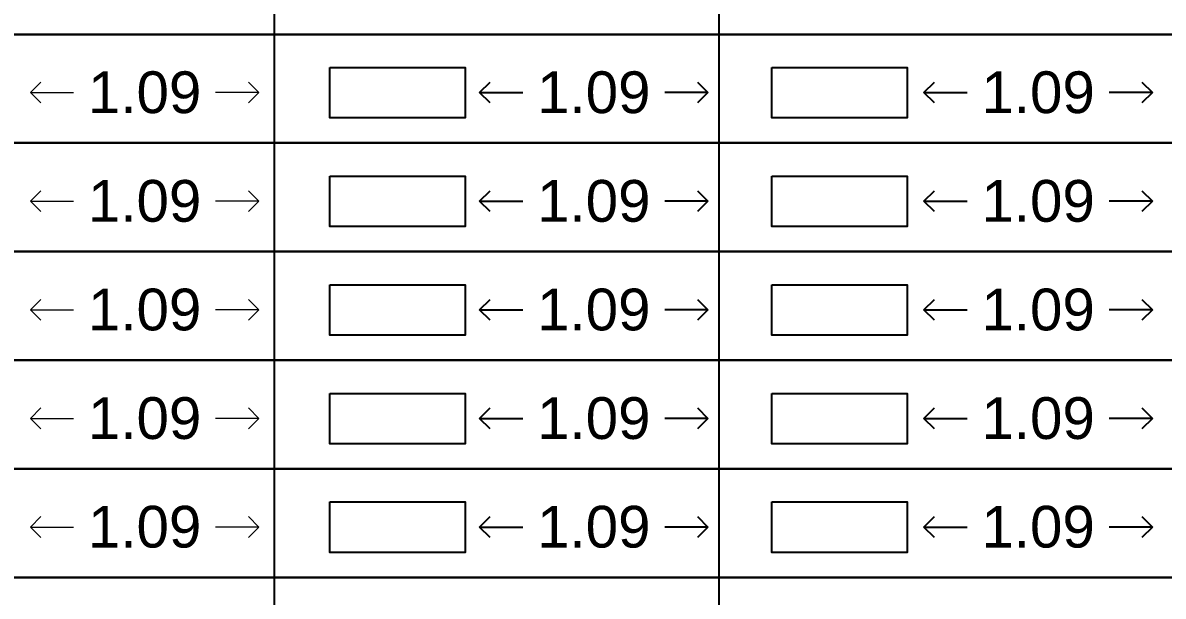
# Model space of a CAD drawing. Header units: millimetres. Extents: x -9481 to -9286, y 28723 to 28853.
# Drawn here: x -9452.65 to -9447.18, y 28745.13 to 28747.88 of the extents above; entities that cross this region are included whole.
import ezdxf

# ---------------------------------------------------------------- set-up
doc = ezdxf.new("R2010")
doc.units = ezdxf.units.MM
doc.header["$PDMODE"] = 34
doc.header["$PDSIZE"] = -15
doc.layers.add('BLK_1_FLR_2_REGULAR_ROOM_1', color=7, linetype='Continuous', lineweight=0)
doc.layers.add('PLAN', color=7, linetype='Continuous', lineweight=40)
doc.layers.add('BLK_1_FLR_3_REGULAR_ROOM_1', color=7, linetype='Continuous')
doc.layers.add('BLK_1_FLR_4_REGULAR_ROOM_1', color=7, linetype='Continuous', plot=False)
doc.styles.add('Arial', font='arial.ttf', dxfattribs={"height": 0.2})
doc.styles.add('style2', font='arial.ttf', dxfattribs={"height": 0.3})
doc.dimstyles.new('INT DIM', dxfattribs={"dimtxt": 0.3, "dimasz": 0.1, "dimexe": 0.18, "dimexo": 0.0625, "dimgap": 0.09, "dimtad": 0, "dimzin": 0, "dimdsep": 46, "dimtxsty": 'style2', "dimblk": 'OPEN90', "dimcen": 0.09, "dimse1": 1, "dimse2": 1, "dimclrd": 250, "dimclrt": 256, "dimadec": 0, "dimazin": 0, "dimtfac": 1, "dimtofl": 0, "dimtmove": 0, "dimatfit": 3, "dimfxl": 0.18, "dimtolj": 1, "dimtzin": 0, "dimlwd": -1, "dimarcsym": 0})

# ---------------------------------------------------------------- blocks, each defined once
blk = doc.blocks.new('_Open90')
at = {"layer": 'PLAN', "color": 0, "lineweight": -2}
for p, q in [((0, 0), (-1, 0)), ((-0.5, 0.5), (0, 0)), ((0, 0), (-0.5, -0.5))]:
    blk.add_line(p, q, dxfattribs=at)
blk = doc.blocks.new('*D186')
at = {"layer": 'BLK_1_FLR_2_REGULAR_ROOM_1', "color": 250, "transparency": 16777216}
for p, q in [((-9452.5093, 28747.5426), (-9452.4024, 28747.5426)), ((-9451.6143, 28747.5426), (-9451.7213, 28747.5426))]:
    blk.add_line(p, q, dxfattribs=at)
at = {"layer": 'Defpoints', "color": 0, "transparency": 16777216}
for p in [(-9452.6093, 28747.6627), (-9451.5143, 28747.6627), (-9451.5143, 28747.5426)]:
    blk.add_point(p, dxfattribs=at)
at = {"layer": 'BLK_1_FLR_2_REGULAR_ROOM_1', "color": 250, "transparency": 16777216, "xscale": 0.1, "yscale": 0.1, "zscale": 0.1, "rotation": 180}
blk.add_blockref('_Open90', (-9452.6093, 28747.5426), dxfattribs=at)
at = {"layer": 'BLK_1_FLR_2_REGULAR_ROOM_1', "color": 250, "transparency": 16777216, "xscale": 0.1, "yscale": 0.1, "zscale": 0.1}
blk.add_blockref('_Open90', (-9451.5143, 28747.5426), dxfattribs=at)
at = {"layer": 'BLK_1_FLR_2_REGULAR_ROOM_1', "transparency": 16777216, "insert": (-9452.0618, 28747.5426), "char_height": 0.2, "attachment_point": 5, "style": 'Arial', "bg_fill": 3, "box_fill_scale": 1.1, "bg_fill_color": 256, "bg_fill_true_color": 13158600, "bg_fill_transparency": 0}
blk.add_mtext('\\A1;1.09', dxfattribs=at)
blk = doc.blocks.new('*D187')
at = {"layer": 'BLK_1_FLR_3_REGULAR_ROOM_1', "color": 250, "transparency": 16777216}
for p, q in [((-9450.3558, 28747.5426), (-9450.2489, 28747.5426)), ((-9449.4608, 28747.5426), (-9449.5678, 28747.5426))]:
    blk.add_line(p, q, dxfattribs=at)
at = {"layer": 'Defpoints', "color": 0, "transparency": 16777216}
for p in [(-9450.4558, 28747.6627), (-9449.3608, 28747.6627), (-9449.3608, 28747.5426)]:
    blk.add_point(p, dxfattribs=at)
at = {"layer": 'BLK_1_FLR_3_REGULAR_ROOM_1', "color": 250, "transparency": 16777216, "xscale": 0.1, "yscale": 0.1, "zscale": 0.1, "rotation": 180}
blk.add_blockref('_Open90', (-9450.4558, 28747.5426), dxfattribs=at)
at = {"layer": 'BLK_1_FLR_3_REGULAR_ROOM_1', "color": 250, "transparency": 16777216, "xscale": 0.1, "yscale": 0.1, "zscale": 0.1}
blk.add_blockref('_Open90', (-9449.3608, 28747.5426), dxfattribs=at)
at = {"layer": 'BLK_1_FLR_3_REGULAR_ROOM_1', "transparency": 16777216, "insert": (-9449.9083, 28747.5426), "char_height": 0.2, "attachment_point": 5, "style": 'Arial', "bg_fill": 3, "box_fill_scale": 1.1, "bg_fill_color": 256, "bg_fill_true_color": 13158600, "bg_fill_transparency": 0}
blk.add_mtext('\\A1;1.09', dxfattribs=at)
blk = doc.blocks.new('*D188')
at = {"layer": 'BLK_1_FLR_4_REGULAR_ROOM_1', "color": 250, "transparency": 16777216}
for p, q in [((-9448.2254, 28747.5426), (-9448.1184, 28747.5426)), ((-9447.3304, 28747.5426), (-9447.4373, 28747.5426))]:
    blk.add_line(p, q, dxfattribs=at)
at = {"layer": 'Defpoints', "color": 0, "transparency": 16777216}
for p in [(-9448.3254, 28747.6627), (-9447.2304, 28747.6627), (-9447.2304, 28747.5426)]:
    blk.add_point(p, dxfattribs=at)
at = {"layer": 'BLK_1_FLR_4_REGULAR_ROOM_1', "color": 250, "transparency": 16777216, "xscale": 0.1, "yscale": 0.1, "zscale": 0.1, "rotation": 180}
blk.add_blockref('_Open90', (-9448.3254, 28747.5426), dxfattribs=at)
at = {"layer": 'BLK_1_FLR_4_REGULAR_ROOM_1', "color": 250, "transparency": 16777216, "xscale": 0.1, "yscale": 0.1, "zscale": 0.1}
blk.add_blockref('_Open90', (-9447.2304, 28747.5426), dxfattribs=at)
at = {"layer": 'BLK_1_FLR_4_REGULAR_ROOM_1', "transparency": 16777216, "insert": (-9447.7779, 28747.5426), "char_height": 0.2, "attachment_point": 5, "style": 'Arial', "bg_fill": 3, "box_fill_scale": 1.1, "bg_fill_color": 256, "bg_fill_true_color": 13158600, "bg_fill_transparency": 0}
blk.add_mtext('\\A1;1.09', dxfattribs=at)
blk = doc.blocks.new('*D193')
at = {"layer": 'BLK_1_FLR_2_REGULAR_ROOM_1', "color": 250, "transparency": 16777216}
for p, q in [((-9452.5093, 28747.022), (-9452.4024, 28747.022)), ((-9451.6143, 28747.022), (-9451.7213, 28747.022))]:
    blk.add_line(p, q, dxfattribs=at)
at = {"layer": 'Defpoints', "color": 0, "transparency": 16777216}
for p in [(-9452.6093, 28747.1421), (-9451.5143, 28747.1421), (-9451.5143, 28747.022)]:
    blk.add_point(p, dxfattribs=at)
at = {"layer": 'BLK_1_FLR_2_REGULAR_ROOM_1', "color": 250, "transparency": 16777216, "xscale": 0.1, "yscale": 0.1, "zscale": 0.1, "rotation": 180}
blk.add_blockref('_Open90', (-9452.6093, 28747.022), dxfattribs=at)
at = {"layer": 'BLK_1_FLR_2_REGULAR_ROOM_1', "color": 250, "transparency": 16777216, "xscale": 0.1, "yscale": 0.1, "zscale": 0.1}
blk.add_blockref('_Open90', (-9451.5143, 28747.022), dxfattribs=at)
at = {"layer": 'BLK_1_FLR_2_REGULAR_ROOM_1', "transparency": 16777216, "insert": (-9452.0618, 28747.022), "char_height": 0.2, "attachment_point": 5, "style": 'Arial', "bg_fill": 3, "box_fill_scale": 1.1, "bg_fill_color": 256, "bg_fill_true_color": 13158600, "bg_fill_transparency": 0}
blk.add_mtext('\\A1;1.09', dxfattribs=at)
blk = doc.blocks.new('*D194')
at = {"layer": 'BLK_1_FLR_3_REGULAR_ROOM_1', "color": 250, "transparency": 16777216}
for p, q in [((-9450.3558, 28747.022), (-9450.2489, 28747.022)), ((-9449.4608, 28747.022), (-9449.5678, 28747.022))]:
    blk.add_line(p, q, dxfattribs=at)
at = {"layer": 'Defpoints', "color": 0, "transparency": 16777216}
for p in [(-9450.4558, 28747.1421), (-9449.3608, 28747.1421), (-9449.3608, 28747.022)]:
    blk.add_point(p, dxfattribs=at)
at = {"layer": 'BLK_1_FLR_3_REGULAR_ROOM_1', "color": 250, "transparency": 16777216, "xscale": 0.1, "yscale": 0.1, "zscale": 0.1, "rotation": 180}
blk.add_blockref('_Open90', (-9450.4558, 28747.022), dxfattribs=at)
at = {"layer": 'BLK_1_FLR_3_REGULAR_ROOM_1', "color": 250, "transparency": 16777216, "xscale": 0.1, "yscale": 0.1, "zscale": 0.1}
blk.add_blockref('_Open90', (-9449.3608, 28747.022), dxfattribs=at)
at = {"layer": 'BLK_1_FLR_3_REGULAR_ROOM_1', "transparency": 16777216, "insert": (-9449.9083, 28747.022), "char_height": 0.2, "attachment_point": 5, "style": 'Arial', "bg_fill": 3, "box_fill_scale": 1.1, "bg_fill_color": 256, "bg_fill_true_color": 13158600, "bg_fill_transparency": 0}
blk.add_mtext('\\A1;1.09', dxfattribs=at)
blk = doc.blocks.new('*D195')
at = {"layer": 'BLK_1_FLR_4_REGULAR_ROOM_1', "color": 250, "transparency": 16777216}
for p, q in [((-9448.2254, 28747.022), (-9448.1184, 28747.022)), ((-9447.3304, 28747.022), (-9447.4373, 28747.022))]:
    blk.add_line(p, q, dxfattribs=at)
at = {"layer": 'Defpoints', "color": 0, "transparency": 16777216}
for p in [(-9448.3254, 28747.1421), (-9447.2304, 28747.1421), (-9447.2304, 28747.022)]:
    blk.add_point(p, dxfattribs=at)
at = {"layer": 'BLK_1_FLR_4_REGULAR_ROOM_1', "color": 250, "transparency": 16777216, "xscale": 0.1, "yscale": 0.1, "zscale": 0.1, "rotation": 180}
blk.add_blockref('_Open90', (-9448.3254, 28747.022), dxfattribs=at)
at = {"layer": 'BLK_1_FLR_4_REGULAR_ROOM_1', "color": 250, "transparency": 16777216, "xscale": 0.1, "yscale": 0.1, "zscale": 0.1}
blk.add_blockref('_Open90', (-9447.2304, 28747.022), dxfattribs=at)
at = {"layer": 'BLK_1_FLR_4_REGULAR_ROOM_1', "transparency": 16777216, "insert": (-9447.7779, 28747.022), "char_height": 0.2, "attachment_point": 5, "style": 'Arial', "bg_fill": 3, "box_fill_scale": 1.1, "bg_fill_color": 256, "bg_fill_true_color": 13158600, "bg_fill_transparency": 0}
blk.add_mtext('\\A1;1.09', dxfattribs=at)
blk = doc.blocks.new('*D200')
at = {"layer": 'BLK_1_FLR_2_REGULAR_ROOM_1', "color": 250, "transparency": 16777216}
for p, q in [((-9452.5093, 28746.5013), (-9452.4024, 28746.5013)), ((-9451.6143, 28746.5013), (-9451.7213, 28746.5013))]:
    blk.add_line(p, q, dxfattribs=at)
at = {"layer": 'Defpoints', "color": 0, "transparency": 16777216}
for p in [(-9452.6093, 28746.6214), (-9451.5143, 28746.6214), (-9451.5143, 28746.5013)]:
    blk.add_point(p, dxfattribs=at)
at = {"layer": 'BLK_1_FLR_2_REGULAR_ROOM_1', "color": 250, "transparency": 16777216, "xscale": 0.1, "yscale": 0.1, "zscale": 0.1, "rotation": 180}
blk.add_blockref('_Open90', (-9452.6093, 28746.5013), dxfattribs=at)
at = {"layer": 'BLK_1_FLR_2_REGULAR_ROOM_1', "color": 250, "transparency": 16777216, "xscale": 0.1, "yscale": 0.1, "zscale": 0.1}
blk.add_blockref('_Open90', (-9451.5143, 28746.5013), dxfattribs=at)
at = {"layer": 'BLK_1_FLR_2_REGULAR_ROOM_1', "transparency": 16777216, "insert": (-9452.0618, 28746.5013), "char_height": 0.2, "attachment_point": 5, "style": 'Arial', "bg_fill": 3, "box_fill_scale": 1.1, "bg_fill_color": 256, "bg_fill_true_color": 13158600, "bg_fill_transparency": 0}
blk.add_mtext('\\A1;1.09', dxfattribs=at)
blk = doc.blocks.new('*D201')
at = {"layer": 'BLK_1_FLR_3_REGULAR_ROOM_1', "color": 250, "transparency": 16777216}
for p, q in [((-9450.3558, 28746.5013), (-9450.2489, 28746.5013)), ((-9449.4608, 28746.5013), (-9449.5678, 28746.5013))]:
    blk.add_line(p, q, dxfattribs=at)
at = {"layer": 'Defpoints', "color": 0, "transparency": 16777216}
for p in [(-9450.4558, 28746.6214), (-9449.3608, 28746.6214), (-9449.3608, 28746.5013)]:
    blk.add_point(p, dxfattribs=at)
at = {"layer": 'BLK_1_FLR_3_REGULAR_ROOM_1', "color": 250, "transparency": 16777216, "xscale": 0.1, "yscale": 0.1, "zscale": 0.1, "rotation": 180}
blk.add_blockref('_Open90', (-9450.4558, 28746.5013), dxfattribs=at)
at = {"layer": 'BLK_1_FLR_3_REGULAR_ROOM_1', "color": 250, "transparency": 16777216, "xscale": 0.1, "yscale": 0.1, "zscale": 0.1}
blk.add_blockref('_Open90', (-9449.3608, 28746.5013), dxfattribs=at)
at = {"layer": 'BLK_1_FLR_3_REGULAR_ROOM_1', "transparency": 16777216, "insert": (-9449.9083, 28746.5013), "char_height": 0.2, "attachment_point": 5, "style": 'Arial', "bg_fill": 3, "box_fill_scale": 1.1, "bg_fill_color": 256, "bg_fill_true_color": 13158600, "bg_fill_transparency": 0}
blk.add_mtext('\\A1;1.09', dxfattribs=at)
blk = doc.blocks.new('*D202')
at = {"layer": 'BLK_1_FLR_4_REGULAR_ROOM_1', "color": 250, "transparency": 16777216}
for p, q in [((-9448.2254, 28746.5013), (-9448.1184, 28746.5013)), ((-9447.3304, 28746.5013), (-9447.4373, 28746.5013))]:
    blk.add_line(p, q, dxfattribs=at)
at = {"layer": 'Defpoints', "color": 0, "transparency": 16777216}
for p in [(-9448.3254, 28746.6214), (-9447.2304, 28746.6214), (-9447.2304, 28746.5013)]:
    blk.add_point(p, dxfattribs=at)
at = {"layer": 'BLK_1_FLR_4_REGULAR_ROOM_1', "color": 250, "transparency": 16777216, "xscale": 0.1, "yscale": 0.1, "zscale": 0.1, "rotation": 180}
blk.add_blockref('_Open90', (-9448.3254, 28746.5013), dxfattribs=at)
at = {"layer": 'BLK_1_FLR_4_REGULAR_ROOM_1', "color": 250, "transparency": 16777216, "xscale": 0.1, "yscale": 0.1, "zscale": 0.1}
blk.add_blockref('_Open90', (-9447.2304, 28746.5013), dxfattribs=at)
at = {"layer": 'BLK_1_FLR_4_REGULAR_ROOM_1', "transparency": 16777216, "insert": (-9447.7779, 28746.5013), "char_height": 0.2, "attachment_point": 5, "style": 'Arial', "bg_fill": 3, "box_fill_scale": 1.1, "bg_fill_color": 256, "bg_fill_true_color": 13158600, "bg_fill_transparency": 0}
blk.add_mtext('\\A1;1.09', dxfattribs=at)
blk = doc.blocks.new('*D207')
at = {"layer": 'BLK_1_FLR_2_REGULAR_ROOM_1', "color": 250, "transparency": 16777216}
for p, q in [((-9452.5093, 28745.9807), (-9452.4024, 28745.9807)), ((-9451.6143, 28745.9807), (-9451.7213, 28745.9807))]:
    blk.add_line(p, q, dxfattribs=at)
at = {"layer": 'Defpoints', "color": 0, "transparency": 16777216}
for p in [(-9452.6093, 28746.1008), (-9451.5143, 28746.1008), (-9451.5143, 28745.9807)]:
    blk.add_point(p, dxfattribs=at)
at = {"layer": 'BLK_1_FLR_2_REGULAR_ROOM_1', "color": 250, "transparency": 16777216, "xscale": 0.1, "yscale": 0.1, "zscale": 0.1, "rotation": 180}
blk.add_blockref('_Open90', (-9452.6093, 28745.9807), dxfattribs=at)
at = {"layer": 'BLK_1_FLR_2_REGULAR_ROOM_1', "color": 250, "transparency": 16777216, "xscale": 0.1, "yscale": 0.1, "zscale": 0.1}
blk.add_blockref('_Open90', (-9451.5143, 28745.9807), dxfattribs=at)
at = {"layer": 'BLK_1_FLR_2_REGULAR_ROOM_1', "transparency": 16777216, "insert": (-9452.0618, 28745.9807), "char_height": 0.2, "attachment_point": 5, "style": 'Arial', "bg_fill": 3, "box_fill_scale": 1.1, "bg_fill_color": 256, "bg_fill_true_color": 13158600, "bg_fill_transparency": 0}
blk.add_mtext('\\A1;1.09', dxfattribs=at)
blk = doc.blocks.new('*D208')
at = {"layer": 'BLK_1_FLR_3_REGULAR_ROOM_1', "color": 250, "transparency": 16777216}
for p, q in [((-9450.3558, 28745.9807), (-9450.2489, 28745.9807)), ((-9449.4608, 28745.9807), (-9449.5678, 28745.9807))]:
    blk.add_line(p, q, dxfattribs=at)
at = {"layer": 'Defpoints', "color": 0, "transparency": 16777216}
for p in [(-9450.4558, 28746.1008), (-9449.3608, 28746.1008), (-9449.3608, 28745.9807)]:
    blk.add_point(p, dxfattribs=at)
at = {"layer": 'BLK_1_FLR_3_REGULAR_ROOM_1', "color": 250, "transparency": 16777216, "xscale": 0.1, "yscale": 0.1, "zscale": 0.1, "rotation": 180}
blk.add_blockref('_Open90', (-9450.4558, 28745.9807), dxfattribs=at)
at = {"layer": 'BLK_1_FLR_3_REGULAR_ROOM_1', "color": 250, "transparency": 16777216, "xscale": 0.1, "yscale": 0.1, "zscale": 0.1}
blk.add_blockref('_Open90', (-9449.3608, 28745.9807), dxfattribs=at)
at = {"layer": 'BLK_1_FLR_3_REGULAR_ROOM_1', "transparency": 16777216, "insert": (-9449.9083, 28745.9807), "char_height": 0.2, "attachment_point": 5, "style": 'Arial', "bg_fill": 3, "box_fill_scale": 1.1, "bg_fill_color": 256, "bg_fill_true_color": 13158600, "bg_fill_transparency": 0}
blk.add_mtext('\\A1;1.09', dxfattribs=at)
blk = doc.blocks.new('*D209')
at = {"layer": 'BLK_1_FLR_4_REGULAR_ROOM_1', "color": 250, "transparency": 16777216}
for p, q in [((-9448.2254, 28745.9807), (-9448.1184, 28745.9807)), ((-9447.3304, 28745.9807), (-9447.4373, 28745.9807))]:
    blk.add_line(p, q, dxfattribs=at)
at = {"layer": 'Defpoints', "color": 0, "transparency": 16777216}
for p in [(-9448.3254, 28746.1008), (-9447.2304, 28746.1008), (-9447.2304, 28745.9807)]:
    blk.add_point(p, dxfattribs=at)
at = {"layer": 'BLK_1_FLR_4_REGULAR_ROOM_1', "color": 250, "transparency": 16777216, "xscale": 0.1, "yscale": 0.1, "zscale": 0.1, "rotation": 180}
blk.add_blockref('_Open90', (-9448.3254, 28745.9807), dxfattribs=at)
at = {"layer": 'BLK_1_FLR_4_REGULAR_ROOM_1', "color": 250, "transparency": 16777216, "xscale": 0.1, "yscale": 0.1, "zscale": 0.1}
blk.add_blockref('_Open90', (-9447.2304, 28745.9807), dxfattribs=at)
at = {"layer": 'BLK_1_FLR_4_REGULAR_ROOM_1', "transparency": 16777216, "insert": (-9447.7779, 28745.9807), "char_height": 0.2, "attachment_point": 5, "style": 'Arial', "bg_fill": 3, "box_fill_scale": 1.1, "bg_fill_color": 256, "bg_fill_true_color": 13158600, "bg_fill_transparency": 0}
blk.add_mtext('\\A1;1.09', dxfattribs=at)
blk = doc.blocks.new('*D221')
at = {"layer": 'BLK_1_FLR_2_REGULAR_ROOM_1', "color": 250, "transparency": 16777216}
for p, q in [((-9452.5093, 28745.4601), (-9452.4024, 28745.4601)), ((-9451.6143, 28745.4601), (-9451.7213, 28745.4601))]:
    blk.add_line(p, q, dxfattribs=at)
at = {"layer": 'Defpoints', "color": 0, "transparency": 16777216}
for p in [(-9452.6093, 28745.5801), (-9451.5143, 28745.5801), (-9451.5143, 28745.4601)]:
    blk.add_point(p, dxfattribs=at)
at = {"layer": 'BLK_1_FLR_2_REGULAR_ROOM_1', "color": 250, "transparency": 16777216, "xscale": 0.1, "yscale": 0.1, "zscale": 0.1, "rotation": 180}
blk.add_blockref('_Open90', (-9452.6093, 28745.4601), dxfattribs=at)
at = {"layer": 'BLK_1_FLR_2_REGULAR_ROOM_1', "color": 250, "transparency": 16777216, "xscale": 0.1, "yscale": 0.1, "zscale": 0.1}
blk.add_blockref('_Open90', (-9451.5143, 28745.4601), dxfattribs=at)
at = {"layer": 'BLK_1_FLR_2_REGULAR_ROOM_1', "transparency": 16777216, "insert": (-9452.0618, 28745.4601), "char_height": 0.2, "attachment_point": 5, "style": 'Arial', "bg_fill": 3, "box_fill_scale": 1.1, "bg_fill_color": 256, "bg_fill_true_color": 13158600, "bg_fill_transparency": 0}
blk.add_mtext('\\A1;1.09', dxfattribs=at)
blk = doc.blocks.new('*D222')
at = {"layer": 'BLK_1_FLR_3_REGULAR_ROOM_1', "color": 250, "transparency": 16777216}
for p, q in [((-9450.3558, 28745.4601), (-9450.2489, 28745.4601)), ((-9449.4608, 28745.4601), (-9449.5678, 28745.4601))]:
    blk.add_line(p, q, dxfattribs=at)
at = {"layer": 'Defpoints', "color": 0, "transparency": 16777216}
for p in [(-9450.4558, 28745.5801), (-9449.3608, 28745.5801), (-9449.3608, 28745.4601)]:
    blk.add_point(p, dxfattribs=at)
at = {"layer": 'BLK_1_FLR_3_REGULAR_ROOM_1', "color": 250, "transparency": 16777216, "xscale": 0.1, "yscale": 0.1, "zscale": 0.1, "rotation": 180}
blk.add_blockref('_Open90', (-9450.4558, 28745.4601), dxfattribs=at)
at = {"layer": 'BLK_1_FLR_3_REGULAR_ROOM_1', "color": 250, "transparency": 16777216, "xscale": 0.1, "yscale": 0.1, "zscale": 0.1}
blk.add_blockref('_Open90', (-9449.3608, 28745.4601), dxfattribs=at)
at = {"layer": 'BLK_1_FLR_3_REGULAR_ROOM_1', "transparency": 16777216, "insert": (-9449.9083, 28745.4601), "char_height": 0.2, "attachment_point": 5, "style": 'Arial', "bg_fill": 3, "box_fill_scale": 1.1, "bg_fill_color": 256, "bg_fill_true_color": 13158600, "bg_fill_transparency": 0}
blk.add_mtext('\\A1;1.09', dxfattribs=at)
blk = doc.blocks.new('*D223')
at = {"layer": 'BLK_1_FLR_4_REGULAR_ROOM_1', "color": 250, "transparency": 16777216}
for p, q in [((-9448.2254, 28745.4601), (-9448.1184, 28745.4601)), ((-9447.3304, 28745.4601), (-9447.4373, 28745.4601))]:
    blk.add_line(p, q, dxfattribs=at)
at = {"layer": 'Defpoints', "color": 0, "transparency": 16777216}
for p in [(-9448.3254, 28745.5801), (-9447.2304, 28745.5801), (-9447.2304, 28745.4601)]:
    blk.add_point(p, dxfattribs=at)
at = {"layer": 'BLK_1_FLR_4_REGULAR_ROOM_1', "color": 250, "transparency": 16777216, "xscale": 0.1, "yscale": 0.1, "zscale": 0.1, "rotation": 180}
blk.add_blockref('_Open90', (-9448.3254, 28745.4601), dxfattribs=at)
at = {"layer": 'BLK_1_FLR_4_REGULAR_ROOM_1', "color": 250, "transparency": 16777216, "xscale": 0.1, "yscale": 0.1, "zscale": 0.1}
blk.add_blockref('_Open90', (-9447.2304, 28745.4601), dxfattribs=at)
at = {"layer": 'BLK_1_FLR_4_REGULAR_ROOM_1', "transparency": 16777216, "insert": (-9447.7779, 28745.4601), "char_height": 0.2, "attachment_point": 5, "style": 'Arial', "bg_fill": 3, "box_fill_scale": 1.1, "bg_fill_color": 256, "bg_fill_true_color": 13158600, "bg_fill_transparency": 0}
blk.add_mtext('\\A1;1.09', dxfattribs=at)

msp = doc.modelspace()

# ---------------------------------------------------------------- linework, layer by layer
for p, q in [((-9451.4401, 28748.3423), (-9451.4401, 28747.8216)), ((-9449.3086, 28748.3423), (-9449.3086, 28747.8216)), ((-9451.4401, 28747.8216), (-9451.4401, 28747.301)), ((-9449.3086, 28747.8216), (-9449.3086, 28747.301)), ((-9451.4401, 28747.301), (-9451.4401, 28746.7803)), ((-9449.3086, 28747.301), (-9449.3086, 28746.7803)), ((-9451.4401, 28746.7803), (-9451.4401, 28746.2597)), ((-9449.3086, 28746.7803), (-9449.3086, 28746.2597)), ((-9451.4401, 28746.2597), (-9451.4401, 28745.739)), ((-9449.3086, 28746.2597), (-9449.3086, 28745.739)), ((-9451.4401, 28745.739), (-9451.4401, 28745.2184)), ((-9449.3086, 28745.739), (-9449.3086, 28745.2184)), ((-9451.4401, 28745.2184), (-9451.4401, 28744.6977)), ((-9449.3086, 28745.2184), (-9449.3086, 28744.6977))]:
    msp.add_line(p, q)
for points in [[(-9461.7318, 28748.3423), (-9442.23, 28748.3423), (-9442.23, 28747.8216), (-9461.7318, 28747.8216)], [(-9461.7318, 28747.8216), (-9442.23, 28747.8216), (-9442.23, 28747.301), (-9461.7318, 28747.301)], [(-9461.7318, 28747.301), (-9442.23, 28747.301), (-9442.23, 28746.7803), (-9461.7318, 28746.7803)], [(-9461.7318, 28746.7803), (-9442.23, 28746.7803), (-9442.23, 28746.2597), (-9461.7318, 28746.2597)], [(-9461.7318, 28746.2597), (-9442.23, 28746.2597), (-9442.23, 28745.739), (-9481.2579, 28745.739), (-9481.2579, 28746.2597), (-9481.2579, 28746.2597)]]:
    msp.add_lwpolyline(points)
msp.add_lwpolyline([(-9481.2579, 28745.2184), (-9442.23, 28745.2184), (-9442.23, 28744.6977), (-9481.2579, 28744.6977), (-9481.2579, 28745.2184)], close=True)
at = {"layer": 'BLK_1_FLR_3_REGULAR_ROOM_1', "color": 36}
msp.add_lwpolyline([(-9451.1743, 28747.6627), (-9450.5251, 28747.6627), (-9450.5251, 28747.4206), (-9451.1743, 28747.4206)], close=True, dxfattribs=at)
at = {"layer": 'BLK_1_FLR_3_REGULAR_ROOM_1', "color": 37}
msp.add_lwpolyline([(-9451.1743, 28747.1421), (-9450.5251, 28747.1421), (-9450.5251, 28746.8999), (-9451.1743, 28746.8999)], close=True, dxfattribs=at)
at = {"layer": 'BLK_1_FLR_3_REGULAR_ROOM_1', "color": 38}
for points in [[(-9451.1743, 28746.6214), (-9450.5251, 28746.6214), (-9450.5251, 28746.3793), (-9451.1743, 28746.3793)], [(-9451.1743, 28745.5801), (-9450.5251, 28745.5801), (-9450.5251, 28745.338), (-9451.1743, 28745.338)]]:
    msp.add_lwpolyline(points, close=True, dxfattribs=at)
at = {"layer": 'BLK_1_FLR_3_REGULAR_ROOM_1', "color": 39}
msp.add_lwpolyline([(-9451.1743, 28746.1008), (-9450.5251, 28746.1008), (-9450.5251, 28745.8586), (-9451.1743, 28745.8586)], close=True, dxfattribs=at)
at = {"layer": 'BLK_1_FLR_4_REGULAR_ROOM_1', "color": 36}
msp.add_lwpolyline([(-9449.0552, 28747.6627), (-9448.406, 28747.6627), (-9448.406, 28747.4206), (-9449.0552, 28747.4206)], close=True, dxfattribs=at)
at = {"layer": 'BLK_1_FLR_4_REGULAR_ROOM_1', "color": 37}
msp.add_lwpolyline([(-9449.0552, 28747.1421), (-9448.406, 28747.1421), (-9448.406, 28746.8999), (-9449.0552, 28746.8999)], close=True, dxfattribs=at)
at = {"layer": 'BLK_1_FLR_4_REGULAR_ROOM_1', "color": 38}
for points in [[(-9449.0552, 28746.6214), (-9448.406, 28746.6214), (-9448.406, 28746.3793), (-9449.0552, 28746.3793)], [(-9449.0552, 28745.5801), (-9448.406, 28745.5801), (-9448.406, 28745.338), (-9449.0552, 28745.338)]]:
    msp.add_lwpolyline(points, close=True, dxfattribs=at)
at = {"layer": 'BLK_1_FLR_4_REGULAR_ROOM_1', "color": 39}
msp.add_lwpolyline([(-9449.0552, 28746.1008), (-9448.406, 28746.1008), (-9448.406, 28745.8586), (-9449.0552, 28745.8586)], close=True, dxfattribs=at)

# ---------------------------------------------------------------- dimensions: what is measured, and where the dimension line sits
at = {"layer": 'BLK_1_FLR_2_REGULAR_ROOM_1', "color": 38}
dim = msp.add_linear_dim(base=(-9451.51435, 28745.46005), p1=(-9452.60932, 28745.58013), p2=(-9451.51435, 28745.58013), dimstyle='INT DIM', override={"dimtxt": 0.2, "dimtxsty": 'Arial', "dimfxl": 0.125, "dimtfill": 1, "dimtfillclr": 7, "dimarcsym": 1}, dxfattribs=at)
dim.commit()
dim.dimension.update_dxf_attribs({"geometry": '*D221', "text_midpoint": (-9452.06184, 28745.46005)})
at = {"layer": 'BLK_1_FLR_3_REGULAR_ROOM_1', "color": 38}
dim = msp.add_linear_dim(base=(-9449.36082, 28745.46005), p1=(-9450.4558, 28745.58013), p2=(-9449.36082, 28745.58013), dimstyle='INT DIM', override={"dimtxt": 0.2, "dimtxsty": 'Arial', "dimfxl": 0.125, "dimtfill": 1, "dimtfillclr": 7, "dimarcsym": 1}, dxfattribs=at)
dim.commit()
dim.dimension.update_dxf_attribs({"geometry": '*D222', "text_midpoint": (-9449.90831, 28745.46005)})
at = {"layer": 'BLK_1_FLR_4_REGULAR_ROOM_1', "color": 38}
dim = msp.add_linear_dim(base=(-9447.23039, 28745.46005), p1=(-9448.32537, 28745.58013), p2=(-9447.23039, 28745.58013), dimstyle='INT DIM', override={"dimtxt": 0.2, "dimtxsty": 'Arial', "dimfxl": 0.125, "dimtfill": 1, "dimtfillclr": 7, "dimarcsym": 1}, dxfattribs=at)
dim.commit()
dim.dimension.update_dxf_attribs({"geometry": '*D223', "text_midpoint": (-9447.77788, 28745.46005)})

# ---------------------------------------------------------------- next in the draw order: linework, layer by layer
msp.add_lwpolyline([(-9481.2579, 28745.739), (-9442.23, 28745.739), (-9442.23, 28745.2184), (-9481.2579, 28745.2184), (-9481.2579, 28745.739)], close=True)

# ---------------------------------------------------------------- next in the draw order: dimensions: what is measured, and where the dimension line sits
at = {"layer": 'BLK_1_FLR_2_REGULAR_ROOM_1', "color": 36}
dim = msp.add_linear_dim(base=(-9451.51435, 28747.54264), p1=(-9452.60932, 28747.66271), p2=(-9451.51435, 28747.66271), dimstyle='INT DIM', override={"dimtxt": 0.2, "dimtxsty": 'Arial', "dimfxl": 0.125, "dimtfill": 1, "dimtfillclr": 7, "dimarcsym": 1}, dxfattribs=at)
dim.commit()
dim.dimension.update_dxf_attribs({"geometry": '*D186', "text_midpoint": (-9452.06184, 28747.54264)})
at = {"layer": 'BLK_1_FLR_2_REGULAR_ROOM_1', "color": 37}
dim = msp.add_linear_dim(base=(-9451.51435, 28747.02199), p1=(-9452.60932, 28747.14207), p2=(-9451.51435, 28747.14207), dimstyle='INT DIM', override={"dimtxt": 0.2, "dimtxsty": 'Arial', "dimfxl": 0.125, "dimtfill": 1, "dimtfillclr": 7, "dimarcsym": 1}, dxfattribs=at)
dim.commit()
dim.dimension.update_dxf_attribs({"geometry": '*D193', "text_midpoint": (-9452.06184, 28747.02199)})
at = {"layer": 'BLK_1_FLR_2_REGULAR_ROOM_1', "color": 38}
dim = msp.add_linear_dim(base=(-9451.51435, 28746.50135), p1=(-9452.60932, 28746.62142), p2=(-9451.51435, 28746.62142), dimstyle='INT DIM', override={"dimtxt": 0.2, "dimtxsty": 'Arial', "dimfxl": 0.125, "dimtfill": 1, "dimtfillclr": 7, "dimarcsym": 1}, dxfattribs=at)
dim.commit()
dim.dimension.update_dxf_attribs({"geometry": '*D200', "text_midpoint": (-9452.06184, 28746.50135)})
at = {"layer": 'BLK_1_FLR_2_REGULAR_ROOM_1', "color": 39}
dim = msp.add_linear_dim(base=(-9451.51435, 28745.9807), p1=(-9452.60932, 28746.10077), p2=(-9451.51435, 28746.10077), dimstyle='INT DIM', override={"dimtxt": 0.2, "dimtxsty": 'Arial', "dimfxl": 0.125, "dimtfill": 1, "dimtfillclr": 7, "dimarcsym": 1}, dxfattribs=at)
dim.commit()
dim.dimension.update_dxf_attribs({"geometry": '*D207', "text_midpoint": (-9452.06184, 28745.9807)})
at = {"layer": 'BLK_1_FLR_3_REGULAR_ROOM_1', "color": 36}
dim = msp.add_linear_dim(base=(-9449.36082, 28747.54264), p1=(-9450.4558, 28747.66271), p2=(-9449.36082, 28747.66271), dimstyle='INT DIM', override={"dimtxt": 0.2, "dimtxsty": 'Arial', "dimfxl": 0.125, "dimtfill": 1, "dimtfillclr": 7, "dimarcsym": 1}, dxfattribs=at)
dim.commit()
dim.dimension.update_dxf_attribs({"geometry": '*D187', "text_midpoint": (-9449.90831, 28747.54264)})
at = {"layer": 'BLK_1_FLR_3_REGULAR_ROOM_1', "color": 37}
dim = msp.add_linear_dim(base=(-9449.36082, 28747.02199), p1=(-9450.4558, 28747.14207), p2=(-9449.36082, 28747.14207), dimstyle='INT DIM', override={"dimtxt": 0.2, "dimtxsty": 'Arial', "dimfxl": 0.125, "dimtfill": 1, "dimtfillclr": 7, "dimarcsym": 1}, dxfattribs=at)
dim.commit()
dim.dimension.update_dxf_attribs({"geometry": '*D194', "text_midpoint": (-9449.90831, 28747.02199)})
at = {"layer": 'BLK_1_FLR_3_REGULAR_ROOM_1', "color": 38}
dim = msp.add_linear_dim(base=(-9449.36082, 28746.50135), p1=(-9450.4558, 28746.62142), p2=(-9449.36082, 28746.62142), dimstyle='INT DIM', override={"dimtxt": 0.2, "dimtxsty": 'Arial', "dimfxl": 0.125, "dimtfill": 1, "dimtfillclr": 7, "dimarcsym": 1}, dxfattribs=at)
dim.commit()
dim.dimension.update_dxf_attribs({"geometry": '*D201', "text_midpoint": (-9449.90831, 28746.50135)})
at = {"layer": 'BLK_1_FLR_3_REGULAR_ROOM_1', "color": 39}
dim = msp.add_linear_dim(base=(-9449.36082, 28745.9807), p1=(-9450.4558, 28746.10077), p2=(-9449.36082, 28746.10077), dimstyle='INT DIM', override={"dimtxt": 0.2, "dimtxsty": 'Arial', "dimfxl": 0.125, "dimtfill": 1, "dimtfillclr": 7, "dimarcsym": 1}, dxfattribs=at)
dim.commit()
dim.dimension.update_dxf_attribs({"geometry": '*D208', "text_midpoint": (-9449.90831, 28745.9807)})
at = {"layer": 'BLK_1_FLR_4_REGULAR_ROOM_1', "color": 36}
dim = msp.add_linear_dim(base=(-9447.23039, 28747.54264), p1=(-9448.32537, 28747.66271), p2=(-9447.23039, 28747.66271), dimstyle='INT DIM', override={"dimtxt": 0.2, "dimtxsty": 'Arial', "dimfxl": 0.125, "dimtfill": 1, "dimtfillclr": 7, "dimarcsym": 1}, dxfattribs=at)
dim.commit()
dim.dimension.update_dxf_attribs({"geometry": '*D188', "text_midpoint": (-9447.77788, 28747.54264)})
at = {"layer": 'BLK_1_FLR_4_REGULAR_ROOM_1', "color": 37}
dim = msp.add_linear_dim(base=(-9447.23039, 28747.02199), p1=(-9448.32537, 28747.14207), p2=(-9447.23039, 28747.14207), dimstyle='INT DIM', override={"dimtxt": 0.2, "dimtxsty": 'Arial', "dimfxl": 0.125, "dimtfill": 1, "dimtfillclr": 7, "dimarcsym": 1}, dxfattribs=at)
dim.commit()
dim.dimension.update_dxf_attribs({"geometry": '*D195', "text_midpoint": (-9447.77788, 28747.02199)})
at = {"layer": 'BLK_1_FLR_4_REGULAR_ROOM_1', "color": 38}
dim = msp.add_linear_dim(base=(-9447.23039, 28746.50135), p1=(-9448.32537, 28746.62142), p2=(-9447.23039, 28746.62142), dimstyle='INT DIM', override={"dimtxt": 0.2, "dimtxsty": 'Arial', "dimfxl": 0.125, "dimtfill": 1, "dimtfillclr": 7, "dimarcsym": 1}, dxfattribs=at)
dim.commit()
dim.dimension.update_dxf_attribs({"geometry": '*D202', "text_midpoint": (-9447.77788, 28746.50135)})
at = {"layer": 'BLK_1_FLR_4_REGULAR_ROOM_1', "color": 39}
dim = msp.add_linear_dim(base=(-9447.23039, 28745.9807), p1=(-9448.32537, 28746.10077), p2=(-9447.23039, 28746.10077), dimstyle='INT DIM', override={"dimtxt": 0.2, "dimtxsty": 'Arial', "dimfxl": 0.125, "dimtfill": 1, "dimtfillclr": 7, "dimarcsym": 1}, dxfattribs=at)
dim.commit()
dim.dimension.update_dxf_attribs({"geometry": '*D209', "text_midpoint": (-9447.77788, 28745.9807)})

doc.saveas('drawing.dxf')
